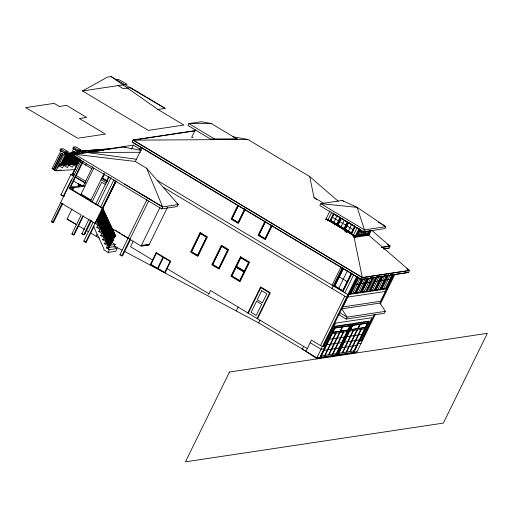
<?xml version="1.0" encoding="UTF-8"?>
<svg xmlns="http://www.w3.org/2000/svg" width="513" height="513" viewBox="0 0 513 513"><rect width="100%" height="100%" fill="white"/><g stroke="black" fill="none" stroke-linecap="round" stroke-linejoin="round"><path stroke-width="0.77" d="M65.119 154.253L65.401 153.688L64.689 153.567L64.414 154.131L64.715 154.317L65.132 153.131M65.427 153.086L64.715 154.317M79.823 159.21L72.788 173.509L78.887 160.992L81.682 160.633M60.04 150.328L60.675 149.026L63.054 148.674L67.902 151.585L67.267 152.887L64.894 153.24L60.04 150.328L64.58 152.829L55.763 170.816L54.551 170.085L62.637 154.022L54.551 170.085M54.776 170.053L52.127 168.63L60.944 150.649M53.339 169.361L61.201 153.329L62.637 154.022M53.564 169.328L61.419 153.297M78.425 163.096L59.284 164.519L59.508 164.128L78.906 162.647M59.508 164.128L59.284 164.519M64.894 153.24L65.529 151.938L67.902 151.585M57.636 168.232L58.873 165.712L72.07 163.73M59.726 164.487C60.675 164.295 59.187 164.737 59.918 164.096M65.664 153.983L60.092 165.346L59.79 165.167M61.028 164.449L66.158 154.259L66.459 154.445L61.477 164.609L61.028 164.449L61.477 164.609M61.175 164.423L66.158 154.259M61.329 164.628L66.459 154.445M62.265 164.352L67.395 154.169L67.703 154.349L62.714 164.513L62.265 164.352L62.714 164.513M62.413 164.333L67.395 154.169M62.567 164.538L67.703 154.349M63.503 164.263L68.639 154.073L68.941 154.259L63.958 164.423L63.503 164.263L63.958 164.423M63.657 164.237L68.639 154.073M63.811 164.442L68.941 154.259M76.988 163.416L63.792 165.398L62.554 167.918L58.873 165.712M64.747 164.166L69.877 153.983L70.178 154.163L65.196 164.327L64.747 164.166L69.877 153.983M73.378 147.122L72.737 148.424L77.591 151.335L79.964 150.976L80.599 149.674L75.751 146.769L73.378 147.122L78.226 150.033L80.599 149.674M65.048 164.352L70.178 154.163M73.898 151.425L75.334 152.117L73.898 151.425L67.274 164.936L65.985 164.077L70.967 153.913L71.422 154.073L66.44 164.237M66.062 164.205L73.641 148.744L77.283 150.925L75.417 154.875M66.292 164.256L71.422 154.073M67.229 163.987L67.678 164.141L67.229 163.987L72.211 153.823L72.66 153.983L72.211 153.823M67.376 163.961L72.359 153.797M67.53 164.166L72.513 154.003M67.825 164.224L74.122 151.386M68.466 163.891L73.596 153.708L73.904 153.887L68.922 164.051L68.466 163.891L68.922 164.051M68.614 163.871L73.596 153.708M68.768 164.07L73.904 153.887M78.027 163.692L68.71 165.09L67.472 167.61L63.792 165.398M69.242 164.115L75.11 152.149M69.813 163.378L74.642 153.522M69.71 163.801L74.84 153.611L75.142 153.797L70.159 163.961L69.71 163.801L70.159 163.961M69.858 163.775L74.84 153.611M70.012 163.98L75.142 153.797M74.904 156.433L71.249 163.891L70.948 163.705L74.603 156.253M75.264 154.9C74.988 153.586 76.956 153.637 75.93 153.541M70.788 164.166L74.751 156.228M75.052 156.414L71.397 163.865L70.948 163.705M71.955 162.916L72.66 162.839L71.955 162.916L72.673 162.172L72.256 162.871M77.572 151.482L77.174 152.848M77.591 151.335L78.226 150.033M71.57 163.807L74.936 156.933M76.29 154.189L76.963 152.816M77.572 152.175L77.854 151.611M77.918 151.572L77.796 151.444M71.974 164.102L75.507 156.837M73.301 164.468L71.846 163.653L72.333 163.589L75.661 156.818M72.186 163.615L72.493 163.794L75.815 157.023M72.359 164.327L75.886 157.132M77.296 154.253L78.002 152.816M72.493 163.794L75.962 156.997M73.532 162.294L73.987 162.448L73.532 162.294L75.86 157.549M77.521 154.163L78.188 152.803M73.686 162.268L76.007 157.529M73.84 162.474L76.495 157.055M77.829 154.342L78.489 152.989M76.867 157.581L73.878 163.679L73.43 163.519L76.642 157.029M77.976 154.323L78.636 152.964M76.565 157.401L73.43 163.519M76.719 157.606L73.878 163.679M75.225 162.358L74.776 162.198L77.104 157.459M77.508 164.192L73.628 164.776L72.391 167.296L68.71 165.09M77.251 157.433L74.776 162.198M75.078 162.384L77.072 158.318M79.066 154.253L79.733 152.893M77.777 158.171L74.969 163.609L74.667 163.429L77.328 158.01M74.667 163.429L77.476 157.985M74.969 163.609L77.63 158.19M76.014 162.108L76.469 162.268L76.014 162.108L78.008 158.042M76.322 162.288L78.309 158.222M78.688 158.754L76.213 163.519L75.911 163.333L78.233 158.594M75.911 163.333L78.38 158.568M76.213 163.519L78.54 158.773M64.548 196.101L63.362 196.28L60.932 194.825L70.948 174.407L74.077 173.939M77.258 162.012L77.707 162.172L77.258 162.012L78.919 158.626M81.24 153.881L81.907 152.528M77.405 161.993L78.733 159.28M77.559 162.198L79.22 158.806M79.592 159.338L77.45 163.423L77.149 163.243L79.143 159.177M77.149 163.243L79.291 159.158M77.45 163.423L79.444 159.357M72.865 173.554L79.079 161.024M79.13 161.428L80.131 159.396M79.387 161.12L80.381 159.088M79.534 161.095L80.201 159.742M79.688 161.3L80.355 159.947M63.362 196.28L71.454 179.774M52.647 222.488L61.958 203.507L62.849 203.372L53.538 222.36L52.647 222.488L51.287 221.674L81.368 160.325M102.978 208.15L102.311 208.252L69.332 188.463L82.728 161.146M83.395 161.044L69.999 188.367L101.157 207.06M72.153 190.041L73.212 187.88L71.846 187.065M72.5 190.65L73.91 187.777L72.545 186.956M85.69 165.128L86.37 163.737M78.906 183.16L77.97 185.078L79.329 185.898M98.156 151.162L96.438 150.078L95.713 150.854L96.155 150.784L64.612 153.169M96.085 150.796L96.438 150.078M79.04 186.533L80.079 184.424L82.503 185.879M76.623 224.765L67.068 219.032L71.961 209.06M69.922 187.354L83.613 185.296L92.673 166.821M80.83 194.574L93.687 168.354M78.592 152.342L77.027 152.457L77.373 151.277L108.467 148.956L109.083 148.475L109.917 148.975M108.878 148.892L109.083 148.475M73.513 234.967L82.805 216.011L83.472 215.915L74.18 234.864L73.513 234.967L71.884 233.992L81.176 215.037L60.592 202.686M90.423 201.314L103.985 173.657M104.408 173.997L102.337 178.223L107.679 181.429M104.639 173.926L102.568 178.152L106.755 180.666L108.827 176.434M91.936 202.225L101.721 182.275L105.659 184.635M95.662 204.206L108.961 177.088M90.904 220.032L83.638 234.839L81.823 233.748L89.063 218.974M124.659 147.738L125.339 146.346M97.483 205.303L111.135 177.466M91.442 220.609L84.542 234.678L83.657 234.807L81.836 233.716M194.844 130.706L133.149 139.966L132.097 142.114L361.37 279.566L408.534 272.486L409.541 270.428L406.796 268.786M94.142 226.162L86.306 242.142L85.639 242.245L83.818 241.155L93.116 222.2M100.49 207.156L113.726 180.166L114.393 180.063M85.639 242.245L115.547 181.256L116.214 181.153L96.277 221.808M96.547 220.289L97.021 219.872L109.327 246.426L108.75 246.618L96.547 220.289L97.021 219.872M115.694 181.236L102.132 208.887L114.335 235.217L107.788 248.574L108.397 248.933L115.015 235.999L108.397 248.933M131.347 149.315L133.393 145.141L140.043 149.129M115.989 181.192L102.433 208.842L104.081 212.401M97.579 221.27L97.13 221.116L102.696 210.035L103.004 210.215L97.579 221.27L103.004 210.215M102.696 210.035L97.13 221.116M97.771 222.501L103.19 211.439L97.771 222.501L98.22 222.661L103.645 211.6L103.19 211.439M103.498 211.625L98.22 222.661M103.838 212.824L104.286 212.985L98.714 224.066L98.413 223.886L103.985 212.805L98.9 223.174M96.848 227.387L104.479 226.239L107.512 228.061L99.881 229.208L96.848 227.387L97.964 225.111L105.601 223.963L102.568 222.148L94.931 223.29M98.714 224.066L104.139 213.01M99.054 225.271L104.626 214.19L104.928 214.37L99.509 225.431L99.054 225.271L99.509 225.431M99.201 225.245L104.626 214.19M99.362 225.451L104.928 214.37M99.695 226.656L105.268 215.575L105.569 215.761L100.15 226.817L99.695 226.656L100.15 226.817M99.849 226.637L105.268 215.575M100.003 226.836L105.569 215.761M100.804 225.643C101.196 226.246 100.304 225.162 101.317 224.611M102.568 222.148L103.241 220.763L98.432 217.878M99.612 238.128L96.111 236.262L97.149 234.146M100.343 228.041L105.909 216.961L100.343 228.041L100.792 228.202L106.217 217.146L105.761 216.986M98.765 231.485L106.396 230.337L109.429 232.158L101.798 233.3L98.765 231.485L99.881 229.208M100.644 228.227L106.063 217.166M139.196 150.303L140.472 147.706L141.684 148.43M100.984 229.426L106.55 218.352L106.858 218.532L101.433 229.587L100.984 229.426L101.433 229.587M101.132 229.407L106.55 218.352M101.285 229.612L106.858 218.532M135.329 161.46L146.622 168.238L178.261 204.552L177.293 206.527L161.653 208.874L73.955 156.234L74.904 154.304L135.329 161.46L142.107 147.635M101.651 230.869L107.223 219.788L107.525 219.974L102.1 231.03L101.651 230.869L101.952 231.055L107.525 219.974M101.798 230.85L107.223 219.788M102.267 232.203L107.839 221.122L102.267 232.203L102.715 232.363L108.14 221.302M103.716 237.397L102.6 239.674L110.231 238.532L111.347 236.249L103.716 237.397L100.683 235.576L101.798 233.3M102.568 232.383L107.993 221.327L107.692 221.141M108.333 222.527L108.782 222.687L103.209 233.768L102.908 233.588L108.48 222.507L103.395 232.876M103.209 233.768L108.634 222.713M109.083 224.765L103.857 235.153L103.549 234.973L108.974 223.918L109.423 224.072L108.974 223.918M103.549 234.973L109.122 223.892M103.857 235.153L109.275 224.098M104.19 236.358L109.763 225.278L110.064 225.464L104.646 236.519L104.19 236.358L104.646 236.519M104.344 236.339L109.763 225.278M104.498 236.538L110.064 225.464M104.838 237.743L110.404 226.663L104.838 237.743L105.287 237.904L110.705 226.849M105.139 237.929L110.558 226.868L110.257 226.688M105.479 239.129L111.045 228.054L105.479 239.129L105.928 239.289L111.353 228.234L110.898 228.073M105.781 239.314L111.206 228.253M104.511 243.771L105.627 241.495L113.264 240.347L112.148 242.623L104.511 243.771L107.544 245.592L115.175 244.444L114.059 246.721L106.428 247.869L107.544 245.592M106.12 240.52L111.693 229.439L106.12 240.52L106.422 240.7L111.654 230.311M106.422 240.7L111.994 229.619M106.762 241.905L112.334 230.824L112.636 231.004L107.211 242.065L106.762 241.905L107.211 242.065M106.909 241.879L112.334 230.824M107.063 242.085L112.636 231.004M112.828 232.229L107.403 243.29L107.858 243.451L113.277 232.389L112.975 232.209L107.55 243.265L107.858 243.451M107.704 243.47L113.129 232.415M108.044 244.675L113.617 233.595L108.044 244.675L108.499 244.836L113.918 233.774L113.469 233.62M108.352 244.855L113.771 233.8M109.224 246.208L111.59 241.379M112.27 240.001L114.636 235.178L112.328 230.196M108.128 252.409L109.461 249.684L117.092 248.542L115.758 251.261L108.128 252.409L103.741 249.78L104.062 249.126L93.475 226.265M130.744 239.186L122.613 255.775L121.722 255.904L119.901 254.814L146.878 199.801M121.722 255.904L148.699 200.891M133.277 241.161L130.546 246.74L152.566 259.95M195.402 129.757L191.618 137.465L193.202 137.227M105.293 224.585L141.075 246.048L159.915 207.63M161.653 208.874L162.621 206.899L146.622 168.238M149.386 244.233L142.268 245.297L141.966 245.913L149.084 244.848L167.565 207.156M237.686 205.61L231.074 219.089L238.353 223.456L245.31 209.266M238.263 205.636L231.767 218.878L238.135 222.693L244.97 208.759M238.667 205.206L231.998 218.801L238.064 222.443L244.733 208.849M208.605 294.424L210.522 290.518L307.287 348.577M265.022 221.09L258.065 235.281L265.336 239.648L272.3 225.457M265.593 221.129L258.757 235.069L265.125 238.885L271.614 225.649M265.651 221.404L258.988 234.992L265.054 238.635L271.717 225.04M236.262 310.949L238.154 307.095M247.856 312.917L260.61 286.902L270.313 292.724L257.558 318.74M248.311 313.193L260.828 287.665L269.62 292.936L257.103 318.47M356.933 351.783L316.893 357.792L258.661 322.889L259.982 320.195M325.601 219.84L329.994 210.888M327.441 220.943L331.828 211.991M333.719 212.94L329.891 220.75L351.719 233.845L355.201 226.752M333.931 213.703L330.584 220.532L336.951 224.354L340.299 217.525L334.572 214.088M334.001 213.959L330.814 220.462L336.881 224.098L340.068 217.595L334.611 214.319M333.848 222.283L337.035 215.774M337.169 225.117L340.645 218.019M341.209 218.07L337.862 224.899L344.229 228.721L347.577 221.892M341.126 226.65L344.313 220.141L341.28 218.326L338.093 224.829L344.159 228.465L347.346 221.962L344.922 220.507M344.441 229.478L347.923 222.386M348.404 231.01L351.591 224.508M352.899 236.249L357.298 227.272M359.1 228.356L354.701 237.333L353.495 236.608L354.701 237.333L368.937 235.191L371.252 230.478M340.882 267.254L332.097 285.177L347.865 294.635M355.612 237.192L359.671 228.92M360.273 229.375L357.138 235.762L367.815 234.159L369.559 230.606M360.28 229.773L357.599 235.236L360.716 234.768L362.39 231.357M302.875 349.481L302.33 349.084L303.645 346.397M332.033 288.505L342.447 267.26M333.912 286.267L342.799 268.145M359.235 234.845L361.473 230.286M343.351 268.228L334.611 286.055L342.793 290.967L351.533 273.14M343.428 268.472L334.842 285.978L342.722 290.711L351.309 273.198M360.697 235.223L362.787 230.965M362.909 231.28L361.158 234.704L364.275 234.236L365.949 230.824L364.281 234.082L361.312 234.531M363.518 231.825L364.48 229.875L357.151 207.367L342.171 200.468L320.811 203.674L319.856 205.623L363.518 231.825L384.878 228.618L385.834 226.669L357.151 207.367L320.811 203.674L364.48 229.875L385.834 226.669L381.736 224.213M362.8 234.306L364.07 231.703M305.979 351.245L311.429 340.119L322.35 346.673L325.389 346.217M364.256 234.691L366 231.145M366.058 231.44L364.717 234.172L367.834 233.704L369.507 230.286M366.147 231.395L364.871 233.999L367.84 233.55L369.437 230.299M338.779 288.344L347.372 270.832M366.359 233.774L367.635 231.171M368.071 235.326L370.38 230.606M343.011 291.724L351.899 273.609M344.832 292.814L353.617 274.891M320.529 345.582L344.768 296.148M302.33 349.084L316.559 358.465L356.65 276.712M323.235 346.538L357.542 276.584M357.837 276.539L342.947 306.902L380.614 301.253L393.856 274.243M324.203 346.39L335.605 323.139L371.938 317.688L360.536 340.94M350.225 294.302L358.414 277.597M358.625 277.584L350.687 293.782L354.688 293.179L362.383 277.514L409.541 270.428M358.715 277.546L350.841 293.609L354.695 293.032M319.932 357.337L335.194 326.217L351.655 323.741L336.393 354.868M320.157 357.305L335.175 326.666L351.193 324.267L336.175 354.9M320.747 357.215L335.771 326.582M352.764 293.321L359.979 278.61M354.675 293.635L361.851 279.001M324.684 355.362L335.528 333.245M325.274 355.272L336.118 333.155M355.862 293.455L362.691 279.521M363.313 278.674L356.323 292.936L360.325 292.333L367.314 278.078M358.401 292.474L364.929 279.162M328.538 354.778L339.382 332.668M340.016 331.366L342.254 326.813M338.856 314.687L346.128 319.054L347.089 317.105L385.353 311.359L379.986 303.093L394.048 274.417M329.128 354.695L339.972 332.578M340.613 331.276L342.844 326.723M367.199 278.174L360.331 292.186L356.477 292.763M360.306 292.788L367.488 278.155M361.492 292.609L368.674 277.975M368.597 278.546L361.954 292.089L365.961 291.487L372.605 277.943M332.392 354.201L343.235 332.084M332.988 354.111L343.832 332.001M364.038 291.628L370.905 277.616M372.489 278.027L365.968 291.339L362.107 291.916M365.942 291.942L372.778 278.008M335.579 354.99L350.603 324.351M367.128 291.769L374.169 277.411M337.432 354.714L352.694 323.588L369.155 321.119L353.893 352.239M337.657 354.675L352.675 324.043L368.693 321.638L353.675 352.271M368.616 291.544L375.651 277.187M338.247 354.586L353.271 323.953M369.802 291.365L376.978 276.731M377.254 276.584L370.264 290.845L374.266 290.243L381.255 275.981M377.286 276.661L370.418 290.672L374.272 290.089M372.342 290.384L378.87 277.071M342.184 352.732L353.027 330.616M342.774 352.643L353.617 330.526M374.246 290.698L381.428 276.065M375.433 290.518L382.268 276.584M382.538 276.449L375.894 289.999L379.902 289.396L386.892 275.135M382.576 276.513L376.048 289.826L379.909 289.242M346.038 352.155L356.881 330.039M357.516 328.737L359.754 324.184M346.628 352.065L357.471 329.949M358.112 328.647L360.344 324.094M377.978 289.537L384.846 275.526M379.883 289.851L387.058 275.218M349.892 351.578L360.735 329.461M350.488 351.488L361.332 329.372M381.069 289.672L388.245 275.039M388.527 274.891L381.531 289.152L385.539 288.55L392.413 274.391M388.559 274.968L381.685 288.979L385.545 288.402M383.615 288.691L390.483 274.679M353.079 352.36L368.103 321.728M385.519 289.005L392.695 274.372M361.498 340.792L374.343 314.61M375.227 314.475L356.606 352.457L316.559 358.465M380.428 303.876L394.933 274.295M385.353 311.359L384.391 313.315L346.128 319.054M157.908 109.461L183.917 125.05L148.328 130.392L82.516 90.942L107.416 77.136L111.122 76.578L165.128 108.378L157.908 109.461L111.122 76.578M114.72 236.044L115.002 236.666L115.803 236.358L102.754 208.182M115.803 236.358L115.002 236.666M114.45 234.774L114.957 234.518L102.459 208.227M60.021 164.442L78.091 163.083M355.182 236.596L369.347 234.351M116.9 79.791L118.676 79.528L127.153 84.241L82.516 90.942M59.296 106.467L66.568 105.377L70.204 107.557L86.601 117.413L79.368 118.497L105.377 134.092L77.79 138.234L25.65 107.64L54.122 103.363L59.45 106.557M175.151 133.656L178.857 133.104M368.475 234.96L409.489 270.537L362.325 277.616L133.053 140.164L195.536 130.783M97.271 150.578L96.066 150.136M108.467 148.956L108.916 148.892L79.079 151.117M109.5 148.725L133.393 145.141M72.852 162.454L72.038 162.627L78.694 162.127M72.448 162.595L72.75 162.538M65.985 164.077L67.562 164.769M59.822 165.141L66.652 164.115M52.127 168.63L53.172 168.815M55.763 170.816L57.238 170.592M56.347 170.726L56.045 170.547L61.06 170.053M69.332 188.463L84.978 186.116L83.613 185.296M51.287 221.674L52.172 221.539M124.396 184.007L162.621 206.899L178.261 204.552L176.934 203.757M95.61 221.911L103.241 220.763M98.413 223.886L98.868 224.046M71.884 233.992L72.551 233.89M84.273 233.543L85.164 233.415M100.683 235.576L108.314 234.435L111.347 236.249M83.818 241.155L84.485 241.052M123.486 235.499L124.178 235.396M141.075 246.048L149.084 244.848M119.901 254.814L120.792 254.679M359.35 231.812L362.313 231.369M357.753 235.063L360.722 234.621M369.507 234.037L355.31 236.166L326.133 218.756L355.336 236.275M381.608 247.33L390.06 246.06L387.315 244.412M381.55 247.446L390.002 246.182L389.046 248.132L383.666 248.94M383.724 248.818L389.104 248.01M408.585 272.384L361.421 279.463L132.194 141.921M355.304 284.503L359.158 283.926M360.94 283.657L364.794 283.08M366.577 282.81L370.431 282.233M374.881 281.566L378.735 280.983M380.518 280.72L384.372 280.136M386.077 279.88L390.008 279.29M348.744 294.526L386.706 288.825M347.763 297.085L385.43 291.429M379.986 303.093L341.722 308.839L347.089 317.105L339.811 312.738M337.964 314.822L338.862 314.668M335.13 327.878L349.962 325.652M352.636 325.255L367.462 323.03M335.13 328.031L342.1 326.986M342.838 326.877L349.808 325.826M359.6 324.357L352.63 325.402L350.552 329.635L357.523 328.589M367.308 323.203L360.338 324.248L358.266 328.474L365.237 327.429M333.052 332.257L340.023 331.212M340.767 331.103L347.737 330.058M332.899 332.437L347.731 330.205M350.398 329.808L365.23 327.583M332.264 333.732L347.096 331.507M349.763 331.109L364.596 328.884M329.551 339.266L332.815 338.772M333.405 338.683L336.669 338.195M337.265 338.105L340.523 337.618M341.119 337.528L344.383 337.035M347.051 336.637L350.315 336.143M350.905 336.06L354.169 335.566M354.765 335.476L358.029 334.989M358.619 334.899L361.883 334.412M326.839 344.794L330.103 344.3M330.699 344.21L333.957 343.723M334.553 343.633L337.817 343.146M338.407 343.056L341.671 342.569M344.338 342.165L347.602 341.677M348.199 341.587L351.456 341.094M352.053 341.01L355.317 340.517M355.907 340.427L359.171 339.939M359.35 341.119L362.39 340.658M324.113 348.814L321.074 349.276L310.153 342.722M358.074 343.716L361.114 343.261M324.133 350.321L327.39 349.834M327.987 349.744L331.251 349.25M331.84 349.161L335.104 348.673M335.694 348.584L338.958 348.096M341.632 347.692L344.89 347.205M345.486 347.115L348.75 346.628M349.34 346.538L352.604 346.044M353.194 345.954L356.458 345.467M321.42 355.849L336.246 353.624M338.92 353.22L353.746 350.995M81.721 152.105L85.626 151.816M88.755 151.579L92.667 151.29M95.796 151.053L100.484 150.707M102.049 150.591L103.613 150.469M64.266 154.349L86.165 152.714M87.729 152.598L90.076 152.425M72.23 162.236L78.104 161.8M72.147 162.525L78.354 162.121M56.398 170.752L75.539 169.54M133.053 140.164L247.83 139.44L309.698 176.53L338.08 201.147M140.421 152.278L86.986 152.489L136.452 159.261M211.311 123.556L188.88 123.607L187.957 125.486L210.554 139.042L237.436 139.228L211.311 123.556L201.333 121.735L188.88 123.607L215.005 139.279L237.077 139.017L235.563 138.747M141.524 150.258L122.87 147.103L74.904 154.304L162.621 206.899M233.005 136.843L247.83 139.44M235.134 138.811L237.436 139.228M114.335 245.971L122.043 250.081M124.146 251.203L258.661 322.889M79.002 161.037L92.007 168.841M67.068 219.032L76.527 224.643M78.547 225.842L84.626 229.452M86.652 230.651L88.678 231.857M90.705 233.056L96.111 236.262M142.293 194.741L151.322 200.128M342.171 200.468L343.537 201.288M378.331 222.167L380.377 223.392M309.698 176.53L313.982 197.447L323.594 203.212M387.257 244.534L390.002 246.182L371.887 230.472M342.485 218.833L343.755 219.596M345.031 220.359L346.301 221.129M349.763 223.2L348.487 222.437L345.14 229.266L351.508 233.088L354.855 226.259L353.579 225.496M351.033 223.963L352.309 224.726M118.105 85.6L123.28 88.698L130.552 87.608L165.128 108.378M332.411 217.211L338.471 220.846M339.689 221.578L345.749 225.213M346.961 225.944L353.027 229.58M325.979 219.07L355.086 236.538M407.431 269.299L409.489 270.537M133.149 139.966L362.383 277.514M339.305 276.873L347.186 281.605M108.673 148.539L109.506 149.039M157.113 180.275L333.309 285.901M163.121 187.174L346.589 297.239M81.343 153.329L80.894 153.175L81.195 153.355M113.726 180.166L115.547 181.256M66.658 152.521L67.267 152.887M60.675 149.026L65.529 151.938M61.201 153.329L62.413 154.054M101.638 178.441L107.121 181.724M101.003 179.736L106.48 183.026M73.628 164.776L76.694 166.616M236.275 266.51L244.464 271.422M236.038 266.997L244.22 271.909M72.788 173.509L74.917 174.786M76.283 175.606L85.87 181.358M53.75 169.162L54.904 169.854M73.487 180.999L81.638 185.886M52.711 168.546L54.045 169.348M81.092 194.029L91.064 200.012M60.944 194.825L63.375 196.28M82.805 216.011L97.964 225.111M167.123 268.684L208.983 293.802M110.231 238.532L113.264 240.347M112.148 242.623L115.175 244.444M102.6 239.674L105.627 241.495M114.059 246.721L117.092 248.542M108.692 248.888L108.089 248.529L109.045 246.573L96.726 219.917M106.428 247.869L109.461 249.684M85.094 241.418L86.306 242.142M51.332 221.578L52.698 222.398M344.858 231.414L346.871 232.626M115.168 230.004L116.502 230.85M117.836 231.696L120.51 233.396M121.844 234.242L129.853 239.321M313.982 197.447L316.399 199.544M115.502 236.403L114.662 234.563M104.742 213.825L108.038 220.943M109.025 223.078L110.673 226.637M353.72 235.602L362.325 277.616M156.215 252.518L150.315 264.541L165.064 272.878L170.765 261.252L156.215 252.518M156.427 253.275L151.014 264.323L157.485 268.325L162.91 257.25L156.427 253.275M163.48 257.507L158.062 268.555L164.654 272.512L170.072 261.463L163.48 257.507M200.153 232.524L190.586 252.037L197.864 256.404L207.432 236.891L200.153 232.524M200.371 233.287L191.285 251.825L197.652 255.647L206.739 237.109L200.371 233.287M200.442 233.543L191.516 251.755L197.576 255.391L206.508 237.179L200.442 233.543M221.379 245.265L211.811 264.779L219.089 269.139L228.657 249.626L221.379 245.265M221.597 246.022L212.504 264.561L218.871 268.382L227.964 249.844L221.597 246.022M221.667 246.278L212.741 264.49L218.801 268.126L227.734 249.914L221.667 246.278M240.482 256.724L230.914 276.238L240.013 281.695L249.581 262.181L240.482 256.724M240.7 257.488L231.607 276.02L239.795 280.932L248.888 262.399L240.7 257.488M236.108 267.254L231.838 275.949L239.725 280.682L243.989 271.98L236.108 267.254M240.77 257.738L236.506 266.439L244.387 271.165L248.658 262.47L240.77 257.738M256.532 301.227L251.088 312.334L256.243 315.424L261.688 304.318L256.532 301.227M261.688 290.704L257.244 299.772L262.399 302.862L266.843 293.795L261.688 290.704M229.452 372.04L185.469 461.822L443.367 423.103L487.35 333.322L229.452 372.04M348.558 222.687L345.371 229.196L351.431 232.831L354.624 226.329L348.558 222.687M77.322 153.425L77.623 153.611L77.322 153.425M78.56 153.336L78.861 153.515L78.56 153.336M82.279 153.06L82.587 153.24L82.279 153.06M73.692 176.055L70.948 174.407L73.692 176.055M85.376 183.058L75.071 176.876L85.37 183.064M115.297 236.621L115.015 235.999L115.297 236.621"/></g></svg>
